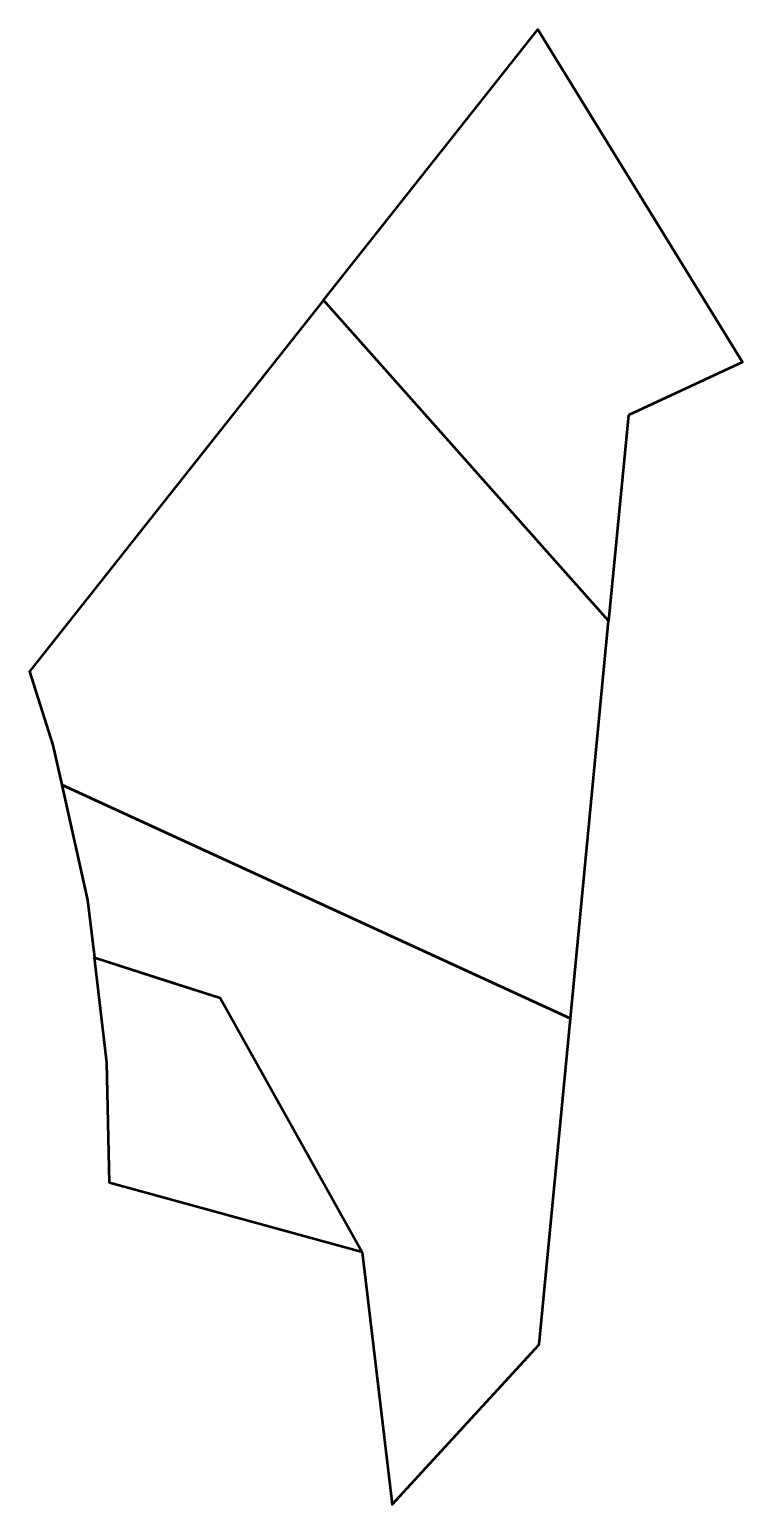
# Model space of a CAD drawing. Header units: metres. Extents: x 808015 to 808069, y 9157327 to 9157439.
import ezdxf

# ---------------------------------------------------------------- set-up
doc = ezdxf.new("R2010")
doc.units = ezdxf.units.M
doc.header["$MEASUREMENT"] = 0
doc.layers.add('2772-21049', color=1, linetype='Continuous')

msp = doc.modelspace()

# ---------------------------------------------------------------- linework, layer by layer
at = {"layer": '2772-21049', "color": 40, "lineweight": 53, "true_color": 0xffbb00}
msp.add_lwpolyline([(808060.07, 9157409.51), (808058.57, 9157393.89), (808036.93, 9157418.24), (808053.2, 9157438.79), (808068.73, 9157413.53)], close=True, dxfattribs=at)
at = {"layer": '2772-21049', "color": 254, "lineweight": 53, "true_color": 0xcccccc}
msp.add_lwpolyline([(808016.39, 9157384.44), (808017.06, 9157381.43), (808055.67, 9157363.7), (808058.57, 9157393.89), (808036.93, 9157418.24), (808014.61, 9157390.05)], close=True, dxfattribs=at)
at = {"layer": '2772-21049', "color": 3, "lineweight": 53, "true_color": 0x00ff00}
for points in [[(808019.01, 9157372.68), (808019.53, 9157368.32), (808029.07, 9157365.26), (808039.85, 9157345.95), (808042.13, 9157326.78), (808053.29, 9157338.94), (808055.67, 9157363.7), (808017.06, 9157381.43)], [(808029.07, 9157365.26), (808039.85, 9157345.95), (808020.67, 9157351.2), (808020.49, 9157360.35), (808019.53, 9157368.32), (808024.85, 9157366.61)]]:
    msp.add_lwpolyline(points, close=True, dxfattribs=at)

doc.saveas('drawing.dxf')
